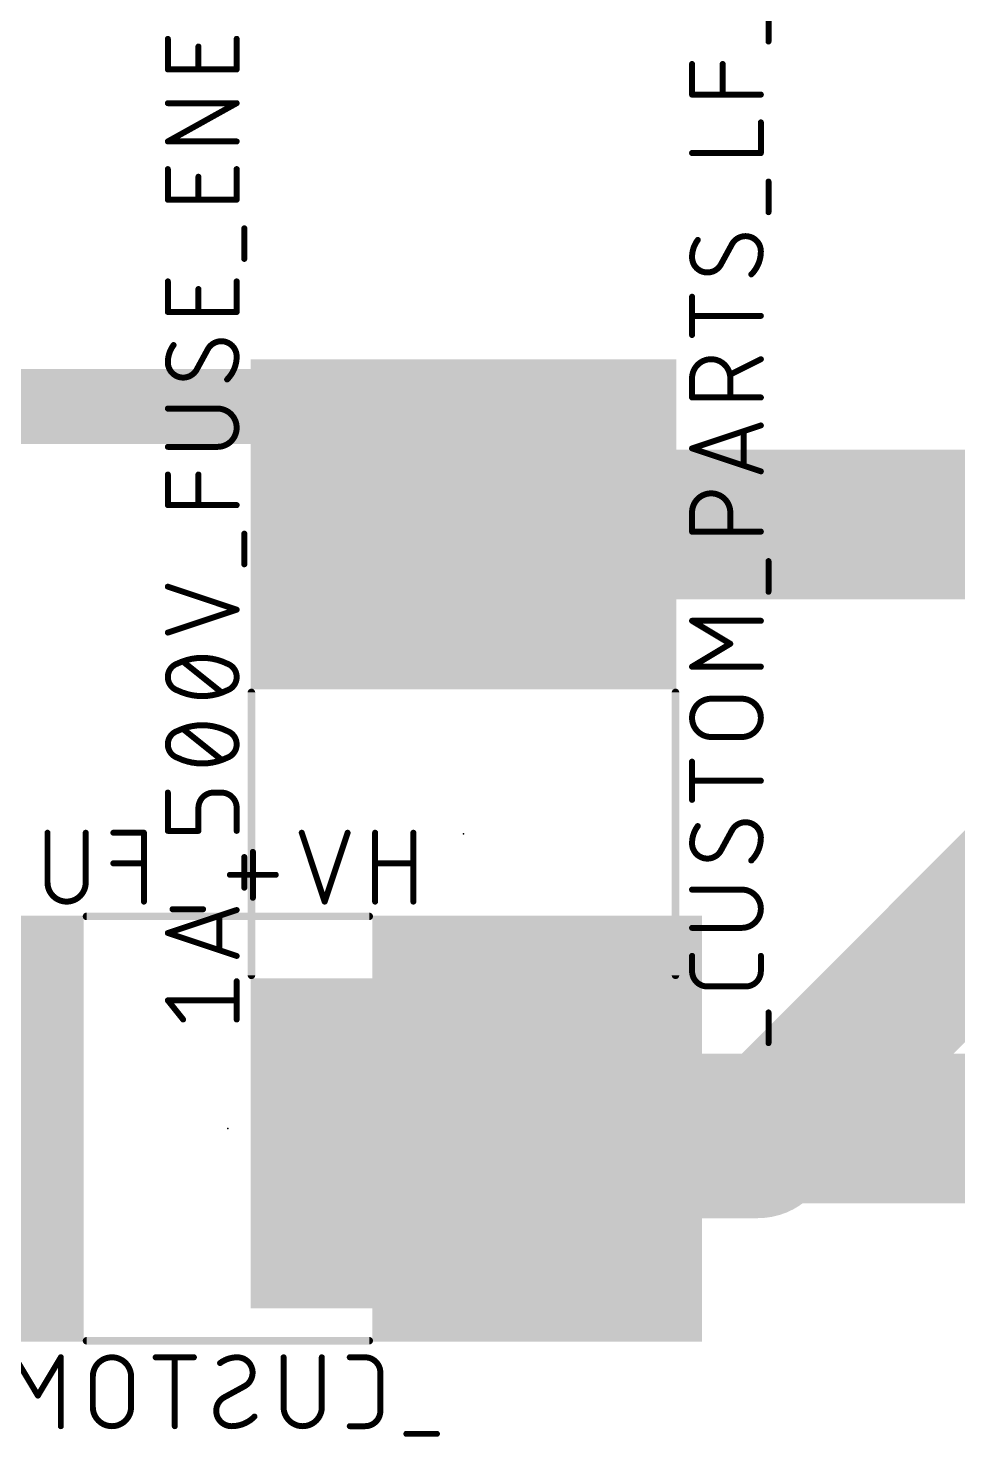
# Model space of a CAD drawing. Extents: x -93 to 210, y -228 to 208.
# Drawn here: x 85.61 to 101.39, y -100.23 to -76.33 of the extents above; entities that cross this region are included whole.
import ezdxf

# ---------------------------------------------------------------- set-up
doc = ezdxf.new("R2010")
doc.units = 0
for name, color, linetype in [('1', 12, 'CONTINUOUS'), ('16', 132, 'CONTINUOUS'), ('21', 253, 'CONTINUOUS'), ('22', 253, 'CONTINUOUS'), ('23', 53, 'CONTINUOUS'), ('24', 53, 'CONTINUOUS')]:
    doc.layers.add(name, color=color, linetype=linetype)

# ---------------------------------------------------------------- blocks, each defined once
blk = doc.blocks.new('RECT')
blk.add_solid([(-0.5, -0.5), (0.5, -0.5), (-0.5, 0.5), (0.5, 0.5)])

msp = doc.modelspace()

# ---------------------------------------------------------------- linework, layer by layer
at = {"layer": '1'}
for points, const_width in [([(91, -82.75), (52.25, -82.75)], 1.27), ([(93, -84.75), (91, -82.75)], 1.27), ([(103, -84.75), (93, -84.75)], 2.54), ([(98, -95.25), (106.35, -86.9)], 2.54), ([(93, -95.25), (98, -95.25)], 2.54)]:
    msp.add_lwpolyline(points, dxfattribs=dict(at, const_width=const_width))
for points, const_width in [([(91.2245, -82.5255, 1), (90.7755, -82.9745)], 0.635), ([(91, -83.0675, 1), (91, -82.4325)], 0.635), ([(93, -84.115, 1), (93, -85.385)], 1.27), ([(92.7755, -84.9745, 1), (93.2245, -84.5255)], 0.635), ([(93, -94.615, 1), (93, -95.885)], 1.27), ([(98, -95.885, 1), (98, -94.615)], 1.27), ([(97.551, -94.801, 1), (98.449, -95.699)], 1.27)]:
    msp.add_lwpolyline(points, format="xyb", dxfattribs=dict(at, const_width=const_width))
at = {"layer": '16', "const_width": 2.54}
msp.add_lwpolyline([(94.25, -95), (107.95, -95)], dxfattribs=at)
at = {"layer": '16', "const_width": 1.27}
msp.add_lwpolyline([(94.25, -94.365, 1), (94.25, -95.635)], format="xyb", dxfattribs=at)
at = {"layer": '21'}
for points, const_width in [([(98.179, -76.5566), (98.179, -76.0373)], 0.1016), ([(87.9808, -77.0307), (87.9808, -76.5114)], 0.1016), ([(89.1492, -76.5114), (89.1492, -77.0307)], 0.1016), ([(88.5001, -77.0307), (88.5001, -76.6412)], 0.1016), ([(96.8808, -77.4575), (96.8808, -76.9382)], 0.1016), ([(97.4001, -77.4575), (97.4001, -76.9382)], 0.1016), ([(89.1492, -77.0307), (87.9808, -77.0307)], 0.1016), ([(98.0492, -77.4575), (96.8808, -77.4575)], 0.1016), ([(87.9808, -78.2521), (89.1492, -77.603)], 0.1016), ([(89.1492, -77.603), (87.9808, -77.603)], 0.1016), ([(98.0492, -78.4481), (98.0492, -77.9288)], 0.1016), ([(89.1492, -78.2521), (87.9808, -78.2521)], 0.1016), ([(96.8808, -78.4481), (98.0492, -78.4481)], 0.1016), ([(87.9808, -79.2405), (87.9808, -78.7212)], 0.1016), ([(88.5001, -79.2405), (88.5001, -78.851)], 0.1016), ([(89.1492, -78.7212), (89.1492, -79.2405)], 0.1016), ([(98.179, -79.4522), (98.179, -78.9329)], 0.1016), ([(89.1492, -79.2405), (87.9808, -79.2405)], 0.1016), ([(89.279, -80.2446), (89.279, -79.7253)], 0.1016), ([(97.5624, -79.9884), (97.3676, -80.3455)], 0.1016), ([(87.9808, -81.1455), (87.9808, -80.6262)], 0.1016), ([(88.5001, -81.1455), (88.5001, -80.756)], 0.1016), ([(89.1492, -80.6262), (89.1492, -81.1455)], 0.1016), ([(96.8808, -81.5364), (96.8808, -80.8873)], 0.1016), ([(89.1492, -81.1455), (87.9808, -81.1455)], 0.1016), ([(98.0492, -81.2119), (96.8808, -81.2119)], 0.1016), ([(88.6624, -81.7714), (88.4676, -82.1284)], 0.1016), ([(98.0492, -81.9468), (97.5299, -82.2064)], 0.1016), ([(96.8808, -82.5959), (96.8808, -82.2713)], 0.1016), ([(97.5299, -82.2713), (97.5299, -82.5959)], 0.1016), ([(98.0492, -82.5959), (96.8808, -82.5959)], 0.1016), ([(88.8246, -82.7846), (87.9808, -82.7846)], 0.1016), ([(96.8808, -83.4598), (98.0492, -83.0703)], 0.1016), ([(97.7571, -83.1677), (97.7571, -83.7519)], 0.1016), ([(87.9808, -83.4337), (88.8246, -83.4337)], 0.1016), ([(98.0492, -83.8492), (96.8808, -83.4598)], 0.1016), ([(87.9808, -84.4221), (87.9808, -83.9028)], 0.1016), ([(88.5001, -84.4221), (88.5001, -83.9028)], 0.1016), ([(89.1492, -84.4221), (87.9808, -84.4221)], 0.1016), ([(96.8808, -84.8723), (96.8808, -84.5477)], 0.1016), ([(97.5299, -84.5477), (97.5299, -84.8723)], 0.1016), ([(98.0492, -84.8723), (96.8808, -84.8723)], 0.1016), ([(89.279, -85.4262), (89.279, -84.9069)], 0.1016), ([(98.179, -85.8911), (98.179, -85.3718)], 0.1016), ([(89.1492, -86.1953), (87.9808, -85.8058)], 0.1016), ([(87.9808, -86.5847), (89.1492, -86.1953)], 0.1016), ([(97.5299, -86.7745), (96.8808, -86.385)], 0.1016), ([(96.8808, -86.385), (98.0492, -86.385)], 0.1016), ([(96.8808, -87.1639), (97.5299, -86.7745)], 0.1016), ([(88.8896, -87.5979), (88.2404, -87.0786)], 0.1016), ([(98.0492, -87.1639), (96.8808, -87.1639)], 0.1016), ([(89.4, -92.4), (89.4, -87.6)], 0.127), ([(96.6, -92.4), (96.6, -87.6)], 0.127), ([(97.2054, -87.7072), (97.7246, -87.7072)], 0.1016), ([(88.8896, -88.7409), (88.2404, -88.2216)], 0.1016), ([(97.7246, -88.3563), (97.2054, -88.3563)], 0.1016), ([(96.8808, -89.4231), (96.8808, -88.774)], 0.1016), ([(98.0492, -89.0986), (96.8808, -89.0986)], 0.1016), ([(87.9808, -89.9488), (87.9808, -89.2997)], 0.1016), ([(88.8896, -89.2997), (88.7597, -89.2997)], 0.1016), ([(88.5001, -89.5593), (88.5001, -89.9488)], 0.1016), ([(89.1492, -89.9488), (89.1492, -89.5593)], 0.1016), ([(88.5001, -89.9488), (87.9808, -89.9488)], 0.1016), ([(97.5624, -89.9325), (97.3676, -90.2895)], 0.1016), ([(89.279, -90.9126), (89.279, -90.3933)], 0.1016), ([(97.7246, -90.9457), (96.8808, -90.9457)], 0.1016), ([(87.9808, -91.6816), (89.1492, -91.2922)], 0.1016), ([(88.8571, -91.3895), (88.8571, -91.9737)], 0.1016), ([(89.1492, -92.0711), (87.9808, -91.6816)], 0.1016), ([(96.8808, -91.5948), (97.7246, -91.5948)], 0.1016), ([(96.8808, -92.3291), (96.8808, -92.0694)], 0.1016), ([(98.0492, -92.0694), (98.0492, -92.3291)], 0.1016), ([(89.1492, -93.1492), (89.1492, -92.5001)], 0.1016), ([(97.7896, -92.5887), (97.1404, -92.5887)], 0.1016), ([(88.2404, -93.1492), (87.9808, -92.8246)], 0.1016), ([(87.9808, -92.8246), (89.1492, -92.8246)], 0.1016), ([(98.179, -93.5492), (98.179, -93.0299)], 0.1016)]:
    msp.add_lwpolyline(points, dxfattribs=dict(at, const_width=const_width))
for points, const_width in [([(88.0062, -76.5114, 1), (87.9554, -76.5114)], 0.0508), ([(89.1746, -76.5114, 1), (89.1238, -76.5114)], 0.0508), ([(88.5255, -76.6412, 1), (88.4747, -76.6412)], 0.0508), ([(98.1536, -76.5566, 1), (98.2044, -76.5566)], 0.0508), ([(96.9062, -76.9382, 1), (96.8554, -76.9382)], 0.0508), ([(97.4255, -76.9382, 1), (97.3747, -76.9382)], 0.0508), ([(87.9808, -77.0053, 1), (87.9808, -77.0561)], 0.0508), ([(87.9554, -77.0307, 1), (88.0062, -77.0307)], 0.0508), ([(88.4747, -77.0307, 1), (88.5255, -77.0307)], 0.0508), ([(89.1238, -77.0307, 1), (89.1746, -77.0307)], 0.0508), ([(89.1492, -77.0561, 1), (89.1492, -77.0053)], 0.0508), ([(96.8808, -77.4321, 1), (96.8808, -77.4829)], 0.0508), ([(96.8554, -77.4575, 1), (96.9062, -77.4575)], 0.0508), ([(97.3747, -77.4575, 1), (97.4255, -77.4575)], 0.0508), ([(98.0492, -77.4829, 1), (98.0492, -77.4321)], 0.0508), ([(87.9808, -77.5776, 1), (87.9808, -77.6284)], 0.0508), ([(89.1615, -77.6252, 1), (89.1369, -77.5808)], 0.0508), ([(89.1492, -77.6284, 1), (89.1492, -77.5776)], 0.0508), ([(98.0746, -77.9288, 1), (98.0238, -77.9288)], 0.0508), ([(87.9808, -78.2267, 1), (87.9808, -78.2775)], 0.0508), ([(87.9685, -78.2299, 1), (87.9931, -78.2743)], 0.0508), ([(89.1492, -78.2775, 1), (89.1492, -78.2267)], 0.0508), ([(96.8808, -78.4227, 1), (96.8808, -78.4735)], 0.0508), ([(98.0238, -78.4481, 1), (98.0746, -78.4481)], 0.0508), ([(98.0492, -78.4735, 1), (98.0492, -78.4227)], 0.0508), ([(88.0062, -78.7212, 1), (87.9554, -78.7212)], 0.0508), ([(88.5255, -78.851, 1), (88.4747, -78.851)], 0.0508), ([(89.1746, -78.7212, 1), (89.1238, -78.7212)], 0.0508), ([(98.2044, -78.9329, 1), (98.1536, -78.9329)], 0.0508), ([(87.9808, -79.2151, 1), (87.9808, -79.2659)], 0.0508), ([(87.9554, -79.2405, 1), (88.0062, -79.2405)], 0.0508), ([(88.4747, -79.2405, 1), (88.5255, -79.2405)], 0.0508), ([(89.1238, -79.2405, 1), (89.1746, -79.2405)], 0.0508), ([(89.1492, -79.2659, 1), (89.1492, -79.2151)], 0.0508), ([(98.1536, -79.4522, 1), (98.2044, -79.4522)], 0.0508), ([(89.3044, -79.7253, 1), (89.2536, -79.7253)], 0.0508), ([(97.7896, -79.8586, 0.2656), (97.5624, -79.9884)], 0.1016), ([(98.0492, -80.1183, 0.4142), (97.7896, -79.8586)], 0.1016), ([(97.7896, -79.8332, 1), (97.7896, -79.884)], 0.0508), ([(97.7896, -79.884, 1), (97.7896, -79.8332)], 0.0508), ([(96.9782, -79.9235, 0.1623), (96.8808, -80.2156)], 0.1016), ([(96.9985, -79.9388, 1), (96.9578, -79.9083)], 0.0508), ([(97.5405, -79.9756, 1), (97.5843, -80.0013)], 0.0508), ([(97.5847, -80.0006, 1), (97.5401, -79.9763)], 0.0508), ([(89.2536, -80.2446, 1), (89.3044, -80.2446)], 0.0508), ([(96.8808, -80.2156, 0.4142), (97.1404, -80.4753)], 0.1016), ([(96.9062, -80.2156, 1), (96.8554, -80.2156)], 0.0508), ([(96.8554, -80.2156, 1), (96.9062, -80.2156)], 0.0508), ([(97.1404, -80.4753, 0.2656), (97.3676, -80.3455)], 0.1016), ([(97.3895, -80.3584, 1), (97.3458, -80.3326)], 0.0508), ([(97.8869, -80.5077, 0.2), (98.0492, -80.1183)], 0.1016), ([(98.0746, -80.1183, 1), (98.0238, -80.1183)], 0.0508), ([(98.0238, -80.1183, 1), (98.0746, -80.1183)], 0.0508), ([(97.1404, -80.4499, 1), (97.1404, -80.5007)], 0.0508), ([(97.1404, -80.5007, 1), (97.1404, -80.4499)], 0.0508), ([(97.3453, -80.3333, 1), (97.3899, -80.3576)], 0.0508), ([(97.869, -80.4897, 1), (97.9048, -80.5258)], 0.0508), ([(88.0062, -80.6262, 1), (87.9554, -80.6262)], 0.0508), ([(88.5255, -80.756, 1), (88.4747, -80.756)], 0.0508), ([(89.1746, -80.6262, 1), (89.1238, -80.6262)], 0.0508), ([(96.9062, -80.8873, 1), (96.8554, -80.8873)], 0.0508), ([(87.9808, -81.1201, 1), (87.9808, -81.1709)], 0.0508), ([(87.9554, -81.1455, 1), (88.0062, -81.1455)], 0.0508), ([(88.4747, -81.1455, 1), (88.5255, -81.1455)], 0.0508), ([(89.1238, -81.1455, 1), (89.1746, -81.1455)], 0.0508), ([(89.1492, -81.1709, 1), (89.1492, -81.1201)], 0.0508), ([(96.8808, -81.1865, 1), (96.8808, -81.2373)], 0.0508), ([(98.0492, -81.2373, 1), (98.0492, -81.1865)], 0.0508), ([(88.0782, -81.7065, 0.1623), (87.9808, -81.9986)], 0.1016), ([(88.0985, -81.7218, 1), (88.0578, -81.6913)], 0.0508), ([(88.8896, -81.6416, 0.2656), (88.6624, -81.7714)], 0.1016), ([(88.6405, -81.7585, 1), (88.6843, -81.7843)], 0.0508), ([(88.6847, -81.7836, 1), (88.6401, -81.7593)], 0.0508), ([(89.1492, -81.9013, 0.4142), (88.8896, -81.6416)], 0.1016), ([(88.8896, -81.6162, 1), (88.8896, -81.667)], 0.0508), ([(88.8896, -81.667, 1), (88.8896, -81.6162)], 0.0508), ([(96.8554, -81.5364, 1), (96.9062, -81.5364)], 0.0508), ([(87.9808, -81.9986, 0.4142), (88.2404, -82.2583)], 0.1016), ([(88.0062, -81.9986, 1), (87.9554, -81.9986)], 0.0508), ([(87.9554, -81.9986, 1), (88.0062, -81.9986)], 0.0508), ([(88.9869, -82.2907, 0.2), (89.1492, -81.9013)], 0.1016), ([(89.1746, -81.9012, 1), (89.1238, -81.9013)], 0.0508), ([(89.1238, -81.9013, 1), (89.1746, -81.9013)], 0.0508), ([(97.5299, -82.2713, 1), (96.8808, -82.2713)], 0.1016), ([(98.0606, -81.9695, 1), (98.0378, -81.924)], 0.0508), ([(88.2404, -82.2583, 0.2656), (88.4676, -82.1284)], 0.1016), ([(88.2404, -82.2329, 1), (88.2404, -82.2837)], 0.0508), ([(88.2404, -82.2837, 1), (88.2404, -82.2329)], 0.0508), ([(88.4453, -82.1163, 1), (88.4899, -82.1406)], 0.0508), ([(88.4895, -82.1413, 1), (88.4458, -82.1155)], 0.0508), ([(97.5186, -82.1837, 1), (97.5413, -82.2291)], 0.0508), ([(88.969, -82.2727, 1), (89.0048, -82.3088)], 0.0508), ([(96.9062, -82.2713, 1), (96.8554, -82.2713)], 0.0508), ([(96.8554, -82.2713, 1), (96.9062, -82.2713)], 0.0508), ([(97.5553, -82.2713, 1), (97.5045, -82.2713)], 0.0508), ([(97.5045, -82.2713, 1), (97.5553, -82.2713)], 0.0508), ([(96.8808, -82.5705, 1), (96.8808, -82.6213)], 0.0508), ([(96.8554, -82.5959, 1), (96.9062, -82.5959)], 0.0508), ([(97.5045, -82.5959, 1), (97.5553, -82.5959)], 0.0508), ([(98.0492, -82.6213, 1), (98.0492, -82.5705)], 0.0508), ([(87.9808, -82.7592, 1), (87.9808, -82.81)], 0.0508), ([(88.8246, -83.4337, 1), (88.8246, -82.7846)], 0.1016), ([(88.8246, -82.7592, 1), (88.8246, -82.81)], 0.0508), ([(88.8246, -82.81, 1), (88.8246, -82.7592)], 0.0508), ([(97.7825, -83.1677, 1), (97.7317, -83.1677)], 0.0508), ([(98.0572, -83.0944, 1), (98.0412, -83.0462)], 0.0508), ([(87.9808, -83.4083, 1), (87.9808, -83.4591)], 0.0508), ([(88.8246, -83.4083, 1), (88.8246, -83.4591)], 0.0508), ([(88.8246, -83.4591, 1), (88.8246, -83.4083)], 0.0508), ([(96.8888, -83.4357, 1), (96.8728, -83.4839)], 0.0508), ([(96.8728, -83.4357, 1), (96.8888, -83.4839)], 0.0508), ([(88.0062, -83.9028, 1), (87.9554, -83.9028)], 0.0508), ([(88.5255, -83.9028, 1), (88.4747, -83.9028)], 0.0508), ([(97.7317, -83.7519, 1), (97.7825, -83.7519)], 0.0508), ([(98.0412, -83.8733, 1), (98.0572, -83.8251)], 0.0508), ([(97.5299, -84.5477, 1), (96.8808, -84.5477)], 0.1016), ([(87.9808, -84.3967, 1), (87.9808, -84.4475)], 0.0508), ([(87.9554, -84.4221, 1), (88.0062, -84.4221)], 0.0508), ([(88.4747, -84.4221, 1), (88.5255, -84.4221)], 0.0508), ([(89.1492, -84.4475, 1), (89.1492, -84.3967)], 0.0508), ([(96.9062, -84.5477, 1), (96.8554, -84.5477)], 0.0508), ([(96.8554, -84.5477, 1), (96.9062, -84.5477)], 0.0508), ([(97.5553, -84.5477, 1), (97.5045, -84.5477)], 0.0508), ([(97.5045, -84.5477, 1), (97.5553, -84.5477)], 0.0508), ([(96.8808, -84.8469, 1), (96.8808, -84.8977)], 0.0508), ([(98.0492, -84.8977, 1), (98.0492, -84.8469)], 0.0508), ([(89.3044, -84.9069, 1), (89.2536, -84.9069)], 0.0508), ([(96.8554, -84.8723, 1), (96.9062, -84.8723)], 0.0508), ([(97.5045, -84.8723, 1), (97.5553, -84.8723)], 0.0508), ([(98.2044, -85.3718, 1), (98.1536, -85.3718)], 0.0508), ([(89.2536, -85.4262, 1), (89.3044, -85.4262)], 0.0508), ([(87.9888, -85.7817, 1), (87.9728, -85.8299)], 0.0508), ([(98.1536, -85.8911, 1), (98.2044, -85.8911)], 0.0508), ([(89.1572, -86.2194, 1), (89.1412, -86.1712)], 0.0508), ([(89.1412, -86.2194, 1), (89.1572, -86.1712)], 0.0508), ([(96.8939, -86.3632, 1), (96.8677, -86.4068)], 0.0508), ([(96.8808, -86.3596, 1), (96.8808, -86.4104)], 0.0508), ([(98.0492, -86.4104, 1), (98.0492, -86.3596)], 0.0508), ([(87.9728, -86.5606, 1), (87.9888, -86.6088)], 0.0508), ([(97.543, -86.7962, 1), (97.5168, -86.7527)], 0.0508), ([(97.5168, -86.7962, 1), (97.543, -86.7527)], 0.0508), ([(88.565, -87.0137, 0.1139), (88.1431, -87.1111)], 0.1016), ([(88.9869, -87.1111, 0.1139), (88.565, -87.0137)], 0.1016), ([(88.565, -86.9883, 1), (88.565, -87.0391)], 0.0508), ([(88.565, -87.0391, 1), (88.565, -86.9883)], 0.0508), ([(88.1431, -87.1111, 0.3205), (87.9808, -87.3383)], 0.1016), ([(88.1319, -87.0882, 1), (88.1542, -87.1339)], 0.0508), ([(88.1513, -87.1351, 1), (88.1348, -87.087)], 0.0508), ([(88.2563, -87.0588, 1), (88.2246, -87.0984)], 0.0508), ([(88.9952, -87.087, 1), (88.9787, -87.1351)], 0.0508), ([(89.1492, -87.3383, 0.3205), (88.9869, -87.1111)], 0.1016), ([(88.9758, -87.1339, 1), (88.9981, -87.0882)], 0.0508), ([(96.8808, -87.1385, 1), (96.8808, -87.1893)], 0.0508), ([(96.8677, -87.1422, 1), (96.8939, -87.1857)], 0.0508), ([(98.0492, -87.1893, 1), (98.0492, -87.1385)], 0.0508), ([(87.9808, -87.3383, 0.3205), (88.1431, -87.5654)], 0.1016), ([(88.0062, -87.3383, 1), (87.9554, -87.3383)], 0.0508), ([(87.9554, -87.3383, 1), (88.0062, -87.3383)], 0.0508), ([(88.9869, -87.5654, 0.3205), (89.1492, -87.3383)], 0.1016), ([(89.1746, -87.3383, 1), (89.1238, -87.3383)], 0.0508), ([(89.1238, -87.3383, 1), (89.1746, -87.3383)], 0.0508), ([(88.1542, -87.5426, 1), (88.1319, -87.5883)], 0.0508), ([(88.1431, -87.5654, 0.1139), (88.565, -87.6628)], 0.1016), ([(88.1348, -87.5895, 1), (88.1513, -87.5414)], 0.0508), ([(88.565, -87.6628, 0.1139), (88.9869, -87.5654)], 0.1016), ([(88.565, -87.6374, 1), (88.565, -87.6882)], 0.0508), ([(88.565, -87.6882, 1), (88.565, -87.6374)], 0.0508), ([(88.8737, -87.6177, 1), (88.9054, -87.5781)], 0.0508), ([(88.9787, -87.5414, 1), (88.9952, -87.5895)], 0.0508), ([(88.9981, -87.5883, 1), (88.9758, -87.5426)], 0.0508), ([(89.4318, -87.6, 1), (89.3683, -87.6)], 0.0635), ([(96.6318, -87.6, 1), (96.5683, -87.6)], 0.0635), ([(97.2054, -87.7072, 1), (97.2054, -88.3563)], 0.1016), ([(97.2054, -87.6818, 1), (97.2054, -87.7326)], 0.0508), ([(97.2054, -87.7326, 1), (97.2054, -87.6818)], 0.0508), ([(97.7246, -88.3563, 1), (97.7246, -87.7072)], 0.1016), ([(97.7246, -87.6818, 1), (97.7246, -87.7326)], 0.0508), ([(97.7246, -87.7326, 1), (97.7246, -87.6818)], 0.0508), ([(88.565, -88.1567, 0.1139), (88.1431, -88.2541)], 0.1016), ([(88.2563, -88.2018, 1), (88.2246, -88.2414)], 0.0508), ([(88.9869, -88.2541, 0.1139), (88.565, -88.1567)], 0.1016), ([(88.565, -88.1313, 1), (88.565, -88.1821)], 0.0508), ([(88.565, -88.1821, 1), (88.565, -88.1313)], 0.0508), ([(88.1431, -88.2541, 0.3205), (87.9808, -88.4813)], 0.1016), ([(88.1319, -88.2312, 1), (88.1542, -88.2769)], 0.0508), ([(88.1513, -88.2781, 1), (88.1348, -88.23)], 0.0508), ([(88.9952, -88.23, 1), (88.9787, -88.2781)], 0.0508), ([(89.1492, -88.4813, 0.3205), (88.9869, -88.2541)], 0.1016), ([(88.9758, -88.2769, 1), (88.9981, -88.2312)], 0.0508), ([(97.2054, -88.3309, 1), (97.2054, -88.3817)], 0.0508), ([(97.2054, -88.3817, 1), (97.2054, -88.3309)], 0.0508), ([(97.7246, -88.3309, 1), (97.7246, -88.3817)], 0.0508), ([(97.7246, -88.3817, 1), (97.7246, -88.3309)], 0.0508), ([(87.9808, -88.4813, 0.3205), (88.1431, -88.7084)], 0.1016), ([(88.0062, -88.4813, 1), (87.9554, -88.4813)], 0.0508), ([(87.9554, -88.4813, 1), (88.0062, -88.4813)], 0.0508), ([(88.1542, -88.6856, 1), (88.1319, -88.7313)], 0.0508), ([(88.1431, -88.7084, 0.1139), (88.565, -88.8058)], 0.1016), ([(88.1348, -88.7325, 1), (88.1513, -88.6844)], 0.0508), ([(88.565, -88.8058, 0.1139), (88.9869, -88.7084)], 0.1016), ([(88.9869, -88.7084, 0.3205), (89.1492, -88.4813)], 0.1016), ([(88.9787, -88.6844, 1), (88.9952, -88.7325)], 0.0508), ([(88.9981, -88.7313, 1), (88.9758, -88.6856)], 0.0508), ([(89.1746, -88.4813, 1), (89.1238, -88.4813)], 0.0508), ([(89.1238, -88.4813, 1), (89.1746, -88.4813)], 0.0508), ([(88.565, -88.7804, 1), (88.565, -88.8312)], 0.0508), ([(88.565, -88.8312, 1), (88.565, -88.7804)], 0.0508), ([(88.8737, -88.7607, 1), (88.9054, -88.7211)], 0.0508), ([(96.9062, -88.774, 1), (96.8554, -88.774)], 0.0508), ([(96.8808, -89.0732, 1), (96.8808, -89.124)], 0.0508), ([(98.0492, -89.124, 1), (98.0492, -89.0732)], 0.0508), ([(88.0062, -89.2997, 1), (87.9554, -89.2997)], 0.0508), ([(88.7597, -89.2997, 0.4142), (88.5001, -89.5593)], 0.1016), ([(88.7597, -89.2743, 1), (88.7597, -89.3251)], 0.0508), ([(88.7597, -89.3251, 1), (88.7597, -89.2743)], 0.0508), ([(89.1492, -89.5593, 0.4142), (88.8896, -89.2997)], 0.1016), ([(88.8896, -89.2743, 1), (88.8896, -89.3251)], 0.0508), ([(88.8896, -89.3251, 1), (88.8896, -89.2743)], 0.0508), ([(88.5255, -89.5593, 1), (88.4747, -89.5593)], 0.0508), ([(88.4747, -89.5593, 1), (88.5255, -89.5593)], 0.0508), ([(89.1746, -89.5593, 1), (89.1238, -89.5593)], 0.0508), ([(89.1238, -89.5593, 1), (89.1746, -89.5593)], 0.0508), ([(96.8554, -89.4231, 1), (96.9062, -89.4231)], 0.0508), ([(96.9782, -89.8676, 0.1623), (96.8808, -90.1597)], 0.1016), ([(96.9985, -89.8829, 1), (96.9578, -89.8524)], 0.0508), ([(97.7896, -89.8027, 0.2656), (97.5624, -89.9325)], 0.1016), ([(98.0492, -90.0624, 0.4142), (97.7896, -89.8027)], 0.1016), ([(97.7896, -89.7773, 1), (97.7896, -89.8281)], 0.0508), ([(97.7896, -89.8281, 1), (97.7896, -89.7773)], 0.0508), ([(87.9808, -89.9234, 1), (87.9808, -89.9742)], 0.0508), ([(87.9554, -89.9488, 1), (88.0062, -89.9488)], 0.0508), ([(88.4747, -89.9488, 1), (88.5255, -89.9488)], 0.0508), ([(88.5001, -89.9742, 1), (88.5001, -89.9234)], 0.0508), ([(89.1238, -89.9488, 1), (89.1746, -89.9488)], 0.0508), ([(97.5405, -89.9196, 1), (97.5843, -89.9454)], 0.0508), ([(97.5847, -89.9447, 1), (97.5401, -89.9204)], 0.0508), ([(97.8869, -90.4518, 0.2), (98.0492, -90.0624)], 0.1016), ([(98.0746, -90.0623, 1), (98.0238, -90.0624)], 0.0508), ([(98.0238, -90.0624, 1), (98.0746, -90.0624)], 0.0508), ([(96.8808, -90.1597, 0.4142), (97.1404, -90.4194)], 0.1016), ([(96.9062, -90.1597, 1), (96.8554, -90.1597)], 0.0508), ([(96.8554, -90.1597, 1), (96.9062, -90.1597)], 0.0508), ([(97.1404, -90.4194, 0.2656), (97.3676, -90.2895)], 0.1016), ([(97.3453, -90.2774, 1), (97.3899, -90.3017)], 0.0508), ([(97.3895, -90.3024, 1), (97.3458, -90.2766)], 0.0508), ([(89.3044, -90.3933, 1), (89.2536, -90.3933)], 0.0508), ([(97.1404, -90.394, 1), (97.1404, -90.4448)], 0.0508), ([(97.1404, -90.4448, 1), (97.1404, -90.394)], 0.0508), ([(97.869, -90.4338, 1), (97.9048, -90.4699)], 0.0508), ([(89.2536, -90.9126, 1), (89.3044, -90.9126)], 0.0508), ([(96.8808, -90.9203, 1), (96.8808, -90.9711)], 0.0508), ([(97.7246, -91.5948, 1), (97.7246, -90.9457)], 0.1016), ([(97.7246, -90.9203, 1), (97.7246, -90.9711)], 0.0508), ([(97.7246, -90.9711, 1), (97.7246, -90.9203)], 0.0508), ([(89.1572, -91.3163, 1), (89.1412, -91.2681)], 0.0508), ([(88.8825, -91.3895, 1), (88.8317, -91.3895)], 0.0508), ([(87.9888, -91.6576, 1), (87.9728, -91.7057)], 0.0508), ([(87.9728, -91.6576, 1), (87.9888, -91.7057)], 0.0508), ([(96.8808, -91.5694, 1), (96.8808, -91.6202)], 0.0508), ([(97.7246, -91.5694, 1), (97.7246, -91.6202)], 0.0508), ([(97.7246, -91.6202, 1), (97.7246, -91.5694)], 0.0508), ([(88.8317, -91.9737, 1), (88.8825, -91.9737)], 0.0508), ([(89.1412, -92.0952, 1), (89.1572, -92.047)], 0.0508), ([(96.9062, -92.0694, 1), (96.8554, -92.0694)], 0.0508), ([(98.0746, -92.0694, 1), (98.0238, -92.0694)], 0.0508), ([(89.1746, -92.5001, 1), (89.1238, -92.5001)], 0.0508), ([(89.3683, -92.4, 1), (89.4318, -92.4)], 0.0635), ([(96.5683, -92.4, 1), (96.6318, -92.4)], 0.0635), ([(96.8808, -92.3291, 0.4142), (97.1404, -92.5887)], 0.1016), ([(96.9062, -92.3291, 1), (96.8554, -92.3291)], 0.0508), ([(96.8554, -92.3291, 1), (96.9062, -92.3291)], 0.0508), ([(97.7896, -92.5887, 0.4142), (98.0492, -92.3291)], 0.1016), ([(98.0746, -92.3291, 1), (98.0238, -92.3291)], 0.0508), ([(98.0238, -92.3291, 1), (98.0746, -92.3291)], 0.0508), ([(97.1404, -92.5633, 1), (97.1404, -92.6141)], 0.0508), ([(97.1404, -92.6141, 1), (97.1404, -92.5633)], 0.0508), ([(97.7896, -92.5633, 1), (97.7896, -92.6141)], 0.0508), ([(97.7896, -92.6141, 1), (97.7896, -92.5633)], 0.0508), ([(87.9808, -92.7992, 1), (87.9808, -92.85)], 0.0508), ([(88.0006, -92.8088, 1), (87.961, -92.8405)], 0.0508), ([(89.1492, -92.85, 1), (89.1492, -92.7992)], 0.0508), ([(88.2206, -93.1651, 1), (88.2603, -93.1333)], 0.0508), ([(89.1238, -93.1492, 1), (89.1746, -93.1492)], 0.0508), ([(98.2044, -93.0299, 1), (98.1536, -93.0299)], 0.0508), ([(98.1536, -93.5492, 1), (98.2044, -93.5492)], 0.0508)]:
    msp.add_lwpolyline(points, format="xyb", dxfattribs=dict(at, const_width=const_width))
at = {"layer": '22'}
for points, const_width in [([(85.9375, -90.8246), (85.9375, -89.9808)], 0.1016), ([(86.5866, -89.9808), (86.5866, -90.8246)], 0.1016), ([(87.5749, -89.9808), (87.0557, -89.9808)], 0.1016), ([(87.5749, -91.1492), (87.5749, -89.9808)], 0.1016), ([(90.6435, -91.1492), (90.2541, -89.9808)], 0.1016), ([(91.033, -89.9808), (90.6435, -91.1492)], 0.1016), ([(91.5001, -89.9808), (91.5001, -91.1492)], 0.1016), ([(92.1492, -91.1492), (92.1492, -89.9808)], 0.1016), ([(89.4243, -91.0843), (89.4243, -90.3054)], 0.1016), ([(87.5749, -90.5001), (87.0557, -90.5001)], 0.1016), ([(92.1492, -90.5001), (91.5001, -90.5001)], 0.1016), ([(89.8138, -90.6948), (89.0349, -90.6948)], 0.1016), ([(88.5791, -91.279), (88.0598, -91.279)], 0.1016), ([(91.4, -91.4), (86.6, -91.4)], 0.127), ([(91.4, -98.6), (86.6, -98.6)], 0.127), ([(85.7745, -99.5299), (85.385, -98.8808)], 0.1016), ([(86.1639, -98.8808), (85.7745, -99.5299)], 0.1016), ([(86.1639, -100.0492), (86.1639, -98.8808)], 0.1016), ([(88.4231, -98.8808), (87.774, -98.8808)], 0.1016), ([(88.0986, -100.0492), (88.0986, -98.8808)], 0.1016), ([(89.9457, -99.7246), (89.9457, -98.8808)], 0.1016), ([(90.5948, -98.8808), (90.5948, -99.7246)], 0.1016), ([(91.3291, -98.8808), (91.0694, -98.8808)], 0.1016), ([(86.7072, -99.2054), (86.7072, -99.7246)], 0.1016), ([(87.3563, -99.7246), (87.3563, -99.2054)], 0.1016), ([(91.5887, -99.7896), (91.5887, -99.1404)], 0.1016), ([(88.9325, -99.5624), (89.2895, -99.3676)], 0.1016), ([(91.0694, -100.0492), (91.3291, -100.0492)], 0.1016), ([(92.5492, -100.179), (92.0299, -100.179)], 0.1016)]:
    msp.add_lwpolyline(points, dxfattribs=dict(at, const_width=const_width))
for points, const_width in [([(85.9629, -89.9808, 1), (85.9121, -89.9808)], 0.0508), ([(86.612, -89.9808, 1), (86.5612, -89.9808)], 0.0508), ([(87.0557, -89.9554, 1), (87.0557, -90.0062)], 0.0508), ([(87.6003, -89.9808, 1), (87.5495, -89.9808)], 0.0508), ([(87.5749, -90.0062, 1), (87.5749, -89.9554)], 0.0508), ([(90.2782, -89.9728, 1), (90.23, -89.9888)], 0.0508), ([(91.0571, -89.9888, 1), (91.0089, -89.9728)], 0.0508), ([(91.5255, -89.9808, 1), (91.4747, -89.9808)], 0.0508), ([(92.1746, -89.9808, 1), (92.1238, -89.9808)], 0.0508), ([(89.4497, -90.3054, 1), (89.3989, -90.3054)], 0.0508), ([(87.0557, -90.4747, 1), (87.0557, -90.5255)], 0.0508), ([(87.5749, -90.5255, 1), (87.5749, -90.4747)], 0.0508), ([(91.5001, -90.4747, 1), (91.5001, -90.5255)], 0.0508), ([(92.1492, -90.5255, 1), (92.1492, -90.4747)], 0.0508), ([(85.9375, -90.8246, 1), (86.5866, -90.8246)], 0.1016), ([(85.9629, -90.8246, 1), (85.9121, -90.8246)], 0.0508), ([(85.9121, -90.8246, 1), (85.9629, -90.8246)], 0.0508), ([(86.612, -90.8246, 1), (86.5612, -90.8246)], 0.0508), ([(86.5612, -90.8246, 1), (86.612, -90.8246)], 0.0508), ([(89.0349, -90.6694, 1), (89.0349, -90.7202)], 0.0508), ([(89.8138, -90.7202, 1), (89.8138, -90.6694)], 0.0508), ([(87.5495, -91.1492, 1), (87.6003, -91.1492)], 0.0508), ([(88.0598, -91.2536, 1), (88.0598, -91.3044)], 0.0508), ([(88.5791, -91.3044, 1), (88.5791, -91.2536)], 0.0508), ([(89.3989, -91.0843, 1), (89.4497, -91.0843)], 0.0508), ([(90.6195, -91.1412, 1), (90.6676, -91.1572)], 0.0508), ([(90.6195, -91.1572, 1), (90.6676, -91.1412)], 0.0508), ([(91.4747, -91.1492, 1), (91.5255, -91.1492)], 0.0508), ([(92.1238, -91.1492, 1), (92.1746, -91.1492)], 0.0508), ([(86.6, -91.3683, 1), (86.6, -91.4318)], 0.0635), ([(91.4, -91.4318, 1), (91.4, -91.3683)], 0.0635), ([(86.6, -98.5683, 1), (86.6, -98.6318)], 0.0635), ([(91.4, -98.6318, 1), (91.4, -98.5683)], 0.0635), ([(86.1893, -98.8808, 1), (86.1385, -98.8808)], 0.0508), ([(86.1857, -98.8939, 1), (86.1422, -98.8677)], 0.0508), ([(87.3563, -99.2054, 1), (86.7072, -99.2054)], 0.1016), ([(87.774, -98.8554, 1), (87.774, -98.9062)], 0.0508), ([(88.124, -98.8808, 1), (88.0732, -98.8808)], 0.0508), ([(88.4231, -98.9062, 1), (88.4231, -98.8554)], 0.0508), ([(89.1597, -98.8808, 0.1623), (88.8676, -98.9782)], 0.1016), ([(88.8524, -98.9578, 1), (88.8829, -98.9985)], 0.0508), ([(89.4194, -99.1404, 0.4142), (89.1597, -98.8808)], 0.1016), ([(89.1597, -98.8554, 1), (89.1597, -98.9062)], 0.0508), ([(89.1597, -98.9062, 1), (89.1597, -98.8554)], 0.0508), ([(89.9711, -98.8808, 1), (89.9203, -98.8808)], 0.0508), ([(90.6202, -98.8808, 1), (90.5694, -98.8808)], 0.0508), ([(91.0694, -98.8554, 1), (91.0694, -98.9062)], 0.0508), ([(91.5887, -99.1404, 0.4142), (91.3291, -98.8808)], 0.1016), ([(91.3291, -98.8554, 1), (91.3291, -98.9062)], 0.0508), ([(91.3291, -98.9062, 1), (91.3291, -98.8554)], 0.0508), ([(86.7326, -99.2054, 1), (86.6818, -99.2054)], 0.0508), ([(86.6818, -99.2054, 1), (86.7326, -99.2054)], 0.0508), ([(87.3817, -99.2054, 1), (87.3309, -99.2054)], 0.0508), ([(87.3309, -99.2054, 1), (87.3817, -99.2054)], 0.0508), ([(89.2895, -99.3676, 0.2656), (89.4194, -99.1404)], 0.1016), ([(89.4448, -99.1404, 1), (89.394, -99.1404)], 0.0508), ([(89.394, -99.1404, 1), (89.4448, -99.1404)], 0.0508), ([(91.6141, -99.1404, 1), (91.5633, -99.1404)], 0.0508), ([(91.5633, -99.1404, 1), (91.6141, -99.1404)], 0.0508), ([(89.2766, -99.3458, 1), (89.3024, -99.3895)], 0.0508), ([(89.3017, -99.3899, 1), (89.2774, -99.3453)], 0.0508), ([(85.7527, -99.5168, 1), (85.7962, -99.543)], 0.0508), ([(85.7527, -99.543, 1), (85.7962, -99.5168)], 0.0508), ([(88.9325, -99.5624, 0.2656), (88.8027, -99.7896)], 0.1016), ([(88.9204, -99.5401, 1), (88.9447, -99.5847)], 0.0508), ([(88.9454, -99.5843, 1), (88.9196, -99.5405)], 0.0508), ([(86.7072, -99.7246, 1), (87.3563, -99.7246)], 0.1016), ([(86.7326, -99.7246, 1), (86.6818, -99.7246)], 0.0508), ([(86.6818, -99.7246, 1), (86.7326, -99.7246)], 0.0508), ([(87.3817, -99.7246, 1), (87.3309, -99.7246)], 0.0508), ([(87.3309, -99.7246, 1), (87.3817, -99.7246)], 0.0508), ([(88.8027, -99.7896, 0.4142), (89.0624, -100.0492)], 0.1016), ([(88.8281, -99.7896, 1), (88.7773, -99.7896)], 0.0508), ([(88.7773, -99.7896, 1), (88.8281, -99.7896)], 0.0508), ([(89.0624, -100.0492, 0.2), (89.4518, -99.8869)], 0.1016), ([(89.4699, -99.9048, 1), (89.4338, -99.869)], 0.0508), ([(89.9457, -99.7246, 1), (90.5948, -99.7246)], 0.1016), ([(89.9711, -99.7246, 1), (89.9203, -99.7246)], 0.0508), ([(89.9203, -99.7246, 1), (89.9711, -99.7246)], 0.0508), ([(90.6202, -99.7246, 1), (90.5694, -99.7246)], 0.0508), ([(90.5694, -99.7246, 1), (90.6202, -99.7246)], 0.0508), ([(91.3291, -100.0492, 0.4142), (91.5887, -99.7896)], 0.1016), ([(91.6141, -99.7896, 1), (91.5633, -99.7896)], 0.0508), ([(91.5633, -99.7896, 1), (91.6141, -99.7896)], 0.0508), ([(86.1385, -100.0492, 1), (86.1893, -100.0492)], 0.0508), ([(88.0732, -100.0492, 1), (88.124, -100.0492)], 0.0508), ([(89.0624, -100.0238, 1), (89.0623, -100.0746)], 0.0508), ([(89.0624, -100.0746, 1), (89.0624, -100.0238)], 0.0508), ([(91.0694, -100.0238, 1), (91.0694, -100.0746)], 0.0508), ([(91.3291, -100.0238, 1), (91.3291, -100.0746)], 0.0508), ([(91.3291, -100.0746, 1), (91.3291, -100.0238)], 0.0508), ([(92.0299, -100.1536, 1), (92.0299, -100.2044)], 0.0508), ([(92.5492, -100.2044, 1), (92.5492, -100.1536)], 0.0508)]:
    msp.add_lwpolyline(points, format="xyb", dxfattribs=dict(at, const_width=const_width))
at = {"layer": '23'}
msp.add_point((93, -90), dxfattribs=at)
at = {"layer": '24'}
msp.add_point((89, -95), dxfattribs=at)

# ---------------------------------------------------------------- block references
at = {"layer": '1', "xscale": 5.6, "yscale": 7.23, "rotation": 90}
for p in [(93, -84.75), (93, -95.25)]:
    msp.add_blockref('RECT', p, dxfattribs=at)
at = {"layer": '16', "xscale": 5.6, "yscale": 7.23, "rotation": 180}
for p in [(83.75, -95), (94.25, -95)]:
    msp.add_blockref('RECT', p, dxfattribs=at)

doc.saveas('drawing.dxf')
